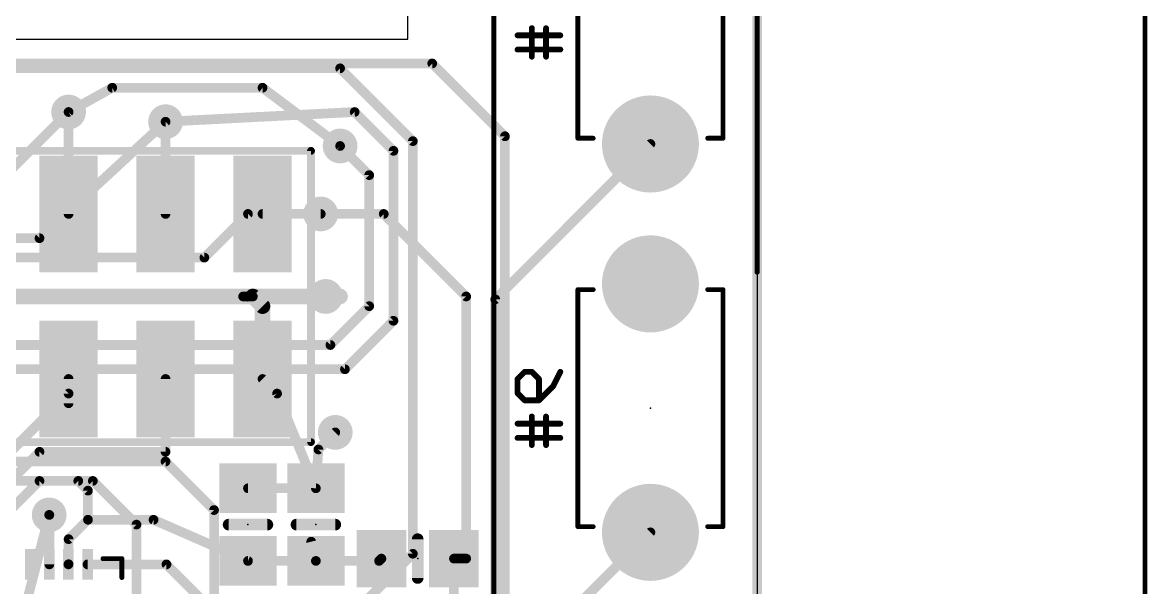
# Model space of a CAD drawing. Extents: x -7.9 to 68.7, y -16.1 to 75.4.
# Drawn here: x 37.27 to 66.74, y 37.98 to 52.76 of the extents above; entities that cross this region are included whole.
import ezdxf

# ---------------------------------------------------------------- set-up
doc = ezdxf.new("R2010")
doc.units = 0
for name, color, linetype in [('1', 12, 'CONTINUOUS'), ('16', 132, 'CONTINUOUS'), ('17', 110, 'CONTINUOUS'), ('18', 110, 'CONTINUOUS'), ('20', 53, 'CONTINUOUS'), ('21', 40, 'CONTINUOUS'), ('22', 6, 'CONTINUOUS'), ('23', 53, 'CONTINUOUS'), ('24', 53, 'CONTINUOUS'), ('47', 253, 'CONTINUOUS')]:
    doc.layers.add(name, color=color, linetype=linetype)

# ---------------------------------------------------------------- blocks, each defined once
blk = doc.blocks.new('RECT')
blk.add_solid([(-0.5, -0.5), (0.5, -0.5), (-0.5, 0.5), (0.5, 0.5)])
blk = doc.blocks.new('ROUNDP')
at = {"const_width": 0.5}
blk.add_lwpolyline([(0, -0.25, 1), (0, 0.25, 1), (0, -0.25)], format="xyb", dxfattribs=at)
blk = doc.blocks.new('ROUNDV')
at = {"const_width": 0.5}
blk.add_lwpolyline([(0, -0.25, 1), (0, 0.25, 1), (0, -0.25)], format="xyb", dxfattribs=at)

msp = doc.modelspace()

# ---------------------------------------------------------------- linework, layer by layer
at = {"layer": '1'}
for points, const_width in [([(48.006, 51.689), (27.051, 51.689)], 0.254), ([(49.911, 49.784), (48.006, 51.689)], 0.254), ([(39.624, 51.054), (38.481, 50.419)], 0.254), ([(43.561, 51.054), (39.624, 51.054)], 0.254), ([(45.593, 49.53), (43.561, 51.054)], 0.254), ([(38.481, 50.419), (38.481, 47.752)], 0.254), ([(41.021, 50.165), (41.021, 47.752)], 0.254), ([(49.911, 26.035), (49.911, 49.784)], 0.254), ([(45.085, 47.752), (43.561, 47.752)], 0.254), ([(46.736, 47.752), (43.561, 47.752)], 0.254), ([(48.895, 45.593), (46.736, 47.752)], 0.254), ([(43.053, 45.593), (35.687, 45.593)], 0.4064), ([(43.053, 45.593), (45.212, 45.593)], 0.4064), ([(43.307, 45.593), (43.053, 45.593)], 0.254), ([(43.561, 45.339), (43.307, 45.593)], 0.4064), ([(48.895, 38.735), (48.895, 45.593)], 0.254), ([(43.561, 45.339), (43.561, 43.434)], 0.4064), ([(38.481, 42.799), (38.481, 43.434)], 0.254), ([(38.481, 43.053), (38.481, 43.434)], 0.254), ([(41.021, 41.529), (41.021, 43.434)], 0.254), ([(43.561, 43.434), (43.942, 43.053)], 0.254), ([(36.703, 41.275), (38.481, 43.053)], 0.254), ([(43.942, 43.053), (44.958, 40.574)], 0.254), ([(45.024, 41.59), (45.466, 42.037)], 0.254), ([(36.957, 40.767), (37.719, 41.529)], 0.254), ([(37.719, 41.529), (41.021, 41.529)], 0.254), ([(44.958, 40.574), (45.024, 41.59)], 0.254), ([(36.727, 39.775), (37.719, 40.767)], 0.254), ([(37.719, 40.767), (38.735, 40.767)], 0.254), ([(38.735, 40.767), (38.989, 40.513)], 0.254), ([(44.958, 40.574), (43.18, 40.574)], 0.254), ([(38.989, 40.513), (38.989, 39.751)], 0.254), ([(37.977, 39.878), (37.973, 39.878)], 0.254), ([(37.977, 38.584), (37.977, 39.878)], 0.254), ([(38.989, 39.751), (38.481, 39.243)], 0.254), ([(40.706, 39.751), (38.989, 39.751)], 0.254), ([(40.706, 39.751), (43.18, 38.674)], 0.254), ([(38.481, 39.243), (38.481, 38.588)], 0.254), ([(44.958, 38.674), (44.836, 39.177)], 0.254), ([(38.481, 38.588), (38.477, 38.584)], 0.254), ([(38.977, 38.584), (41.045, 38.584)], 0.254), ([(41.045, 38.584), (42.037, 37.592)], 0.254), ([(43.18, 38.674), (44.958, 38.674)], 0.254), ([(44.958, 38.674), (46.614, 38.674)], 0.254), ([(46.614, 38.674), (46.675, 38.735)], 0.254), ([(48.575, 37.592), (48.575, 38.735)], 0.254), ([(48.575, 38.735), (48.895, 38.735)], 0.254)]:
    msp.add_lwpolyline(points, dxfattribs=dict(at, const_width=const_width))
for points, const_width in [([(48.0509, 51.7339, 1), (47.9611, 51.6441)], 0.127), ([(48.006, 51.6255, 1), (48.006, 51.7525)], 0.127), ([(39.624, 51.1175, 1), (39.624, 50.9905)], 0.127), ([(39.6548, 50.9985, 1), (39.5932, 51.1095)], 0.127), ([(43.5991, 51.1048, 1), (43.5229, 51.0032)], 0.127), ([(43.561, 50.9905, 1), (43.561, 51.1175)], 0.127), ([(38.5445, 50.419, 1), (38.4175, 50.419)], 0.127), ([(38.4502, 50.4745, 1), (38.5118, 50.3635)], 0.127), ([(41.0845, 50.165, 1), (40.9575, 50.165)], 0.127), ([(49.9745, 49.784, 1), (49.8475, 49.784)], 0.127), ([(49.8661, 49.7391, 1), (49.9559, 49.8289)], 0.127), ([(45.5549, 49.4792, 1), (45.6311, 49.5808)], 0.127), ([(38.4175, 47.752, 1), (38.5445, 47.752)], 0.127), ([(40.9575, 47.752, 1), (41.0845, 47.752)], 0.127), ([(43.561, 47.8155, 1), (43.561, 47.6885)], 0.127), ([(43.561, 47.8155, 1), (43.561, 47.6885)], 0.127), ([(45.085, 47.6885, 1), (45.085, 47.8155)], 0.127), ([(46.7809, 47.7969, 1), (46.6911, 47.7071)], 0.127), ([(46.736, 47.6885, 1), (46.736, 47.8155)], 0.127), ([(43.053, 45.6946, 1), (43.053, 45.4914)], 0.2032), ([(43.053, 45.6565, 1), (43.053, 45.5295)], 0.127), ([(43.053, 45.4914, 1), (43.053, 45.6946)], 0.2032), ([(43.3788, 45.6648, 1), (43.2352, 45.5212)], 0.2032), ([(43.307, 45.5295, 1), (43.307, 45.6565)], 0.127), ([(45.212, 45.4914, 1), (45.212, 45.6946)], 0.2032), ([(48.9585, 45.593, 1), (48.8315, 45.593)], 0.127), ([(48.8501, 45.5481, 1), (48.9399, 45.6379)], 0.127), ([(43.6626, 45.339, 1), (43.4594, 45.339)], 0.2032), ([(43.4892, 45.2672, 1), (43.6328, 45.4108)], 0.2032), ([(38.5445, 43.434, 1), (38.4175, 43.434)], 0.127), ([(38.5445, 43.434, 1), (38.4175, 43.434)], 0.127), ([(41.0845, 43.434, 1), (40.9575, 43.434)], 0.127), ([(43.4594, 43.434, 1), (43.6626, 43.434)], 0.2032), ([(43.6059, 43.4789, 1), (43.5161, 43.3891)], 0.127), ([(38.4175, 43.053, 1), (38.5445, 43.053)], 0.127), ([(38.5259, 43.0081, 1), (38.4361, 43.0979)], 0.127), ([(44.0008, 43.0771, 1), (43.8832, 43.0289)], 0.127), ([(43.8971, 43.0081, 1), (43.9869, 43.0979)], 0.127), ([(38.4175, 42.799, 1), (38.5445, 42.799)], 0.127), ([(45.5112, 41.9924, 1), (45.4208, 42.0816)], 0.127), ([(37.719, 41.5925, 1), (37.719, 41.4655)], 0.127), ([(37.7639, 41.4841, 1), (37.6741, 41.5739)], 0.127), ([(40.9575, 41.529, 1), (41.0845, 41.529)], 0.127), ([(41.021, 41.4655, 1), (41.021, 41.5925)], 0.127), ([(44.9788, 41.6346, 1), (45.0692, 41.5454)], 0.127), ([(45.0874, 41.5859, 1), (44.9606, 41.5941)], 0.127), ([(37.719, 40.8305, 1), (37.719, 40.7035)], 0.127), ([(37.7639, 40.7221, 1), (37.6741, 40.8119)], 0.127), ([(38.7799, 40.8119, 1), (38.6901, 40.7221)], 0.127), ([(38.735, 40.7035, 1), (38.735, 40.8305)], 0.127), ([(43.18, 40.6375, 1), (43.18, 40.5105)], 0.127), ([(44.958, 40.5105, 1), (44.958, 40.6375)], 0.127), ([(39.0525, 40.513, 1), (38.9255, 40.513)], 0.127), ([(38.9441, 40.4681, 1), (39.0339, 40.5579)], 0.127), ([(44.8946, 40.5781, 1), (45.0214, 40.5699)], 0.127), ([(44.8992, 40.5499, 1), (45.0168, 40.5981)], 0.127), ([(37.973, 39.9415, 1), (37.973, 39.8145)], 0.127), ([(38.0405, 39.878, 1), (37.9135, 39.878)], 0.127), ([(37.977, 39.8145, 1), (37.977, 39.9415)], 0.127), ([(38.989, 39.8145, 1), (38.989, 39.6875)], 0.127), ([(38.9255, 39.751, 1), (39.0525, 39.751)], 0.127), ([(39.0339, 39.7061, 1), (38.9441, 39.7959)], 0.127), ([(40.7313, 39.8092, 1), (40.6807, 39.6928)], 0.127), ([(40.706, 39.6875, 1), (40.706, 39.8145)], 0.127), ([(38.5445, 39.243, 1), (38.4175, 39.243)], 0.127), ([(38.4361, 39.2879, 1), (38.5259, 39.1981)], 0.127), ([(44.8977, 39.192, 1), (44.7743, 39.162)], 0.127), ([(37.9135, 38.584, 1), (38.0405, 38.584)], 0.127), ([(38.4321, 38.6289, 1), (38.5219, 38.5391)], 0.127), ([(38.4175, 38.588, 1), (38.5445, 38.588)], 0.127), ([(38.5259, 38.5431, 1), (38.4361, 38.6329)], 0.127), ([(38.977, 38.6475, 1), (38.977, 38.5205)], 0.127), ([(41.0899, 38.6289, 1), (41.0001, 38.5391)], 0.127), ([(41.045, 38.5205, 1), (41.045, 38.6475)], 0.127), ([(43.18, 38.7375, 1), (43.18, 38.6105)], 0.127), ([(43.1547, 38.6158, 1), (43.2053, 38.7322)], 0.127), ([(44.958, 38.7375, 1), (44.958, 38.6105)], 0.127), ([(44.8963, 38.659, 1), (45.0197, 38.689)], 0.127), ([(44.958, 38.6105, 1), (44.958, 38.7375)], 0.127), ([(46.5691, 38.7189, 1), (46.6589, 38.6291)], 0.127), ([(46.614, 38.6105, 1), (46.614, 38.7375)], 0.127), ([(46.7199, 38.6901, 1), (46.6301, 38.7799)], 0.127), ([(48.6385, 38.735, 1), (48.5115, 38.735)], 0.127), ([(48.575, 38.7985, 1), (48.575, 38.6715)], 0.127), ([(48.8315, 38.735, 1), (48.9585, 38.735)], 0.127), ([(48.895, 38.6715, 1), (48.895, 38.7985)], 0.127)]:
    msp.add_lwpolyline(points, format="xyb", dxfattribs=dict(at, const_width=const_width))
at = {"layer": '16'}
for points, const_width in [([(56.515, 0), (56.515, 66.04)], 0.254), ([(34.417, 51.562), (45.593, 51.562)], 0.254), ([(45.593, 51.562), (47.498, 49.657)], 0.254), ([(35.687, 47.625), (38.481, 50.419)], 0.254), ([(45.974, 50.419), (41.021, 50.165)], 0.254), ([(46.99, 49.403), (45.974, 50.419)], 0.254), ([(37.719, 47.117), (41.021, 50.165)], 0.254), ([(46.355, 48.768), (45.593, 49.53)], 0.254), ([(46.99, 44.958), (46.99, 49.403)], 0.254), ([(47.498, 49.657), (47.498, 38.862)], 0.254), ([(49.657, 45.518), (53.721, 49.582)], 0.254), ([(46.355, 45.339), (46.355, 48.768)], 0.254), ([(42.037, 46.609), (43.18, 47.752)], 0.254), ([(43.18, 47.752), (45.085, 47.752)], 0.254), ([(11.684, 47.117), (37.719, 47.117)], 0.254), ([(11.938, 46.609), (42.037, 46.609)], 0.254), ([(45.212, 45.593), (45.593, 45.593)], 0.4064), ([(45.339, 44.323), (46.355, 45.339)], 0.254), ([(49.657, 15.494), (49.657, 45.518)], 0.254), ([(45.72, 43.688), (46.99, 44.958)], 0.254), ([(31.75, 44.323), (45.339, 44.323)], 0.254), ([(32.131, 43.688), (45.72, 43.688)], 0.254), ([(35.433, 41.275), (41.021, 41.275)], 0.254), ([(41.021, 41.275), (42.291, 40.005)], 0.254), ([(36.322, 40.767), (39.116, 40.767)], 0.254), ([(39.116, 40.767), (40.259, 39.624)], 0.254), ([(42.291, 40.005), (42.291, 37.338)], 0.254), ([(37.084, 36.449), (37.973, 39.878)], 0.254), ([(40.259, 36.068), (40.259, 39.624)], 0.254), ([(50.165, 35.866), (53.721, 39.422)], 0.254), ([(47.498, 38.862), (44.323, 35.687)], 0.254)]:
    msp.add_lwpolyline(points, dxfattribs=dict(at, const_width=const_width))
for points, const_width in [([(45.6379, 51.6069, 1), (45.5481, 51.5171)], 0.127), ([(45.593, 51.4985, 1), (45.593, 51.6255)], 0.127), ([(38.5259, 50.3741, 1), (38.4361, 50.4639)], 0.127), ([(46.0189, 50.4639, 1), (45.9291, 50.3741)], 0.127), ([(45.9773, 50.3556, 1), (45.9707, 50.4824)], 0.127), ([(41.0177, 50.2284, 1), (41.0243, 50.1016)], 0.127), ([(41.0641, 50.1183, 1), (40.9779, 50.2117)], 0.127), ([(45.6379, 49.5749, 1), (45.5481, 49.4851)], 0.127), ([(47.0535, 49.403, 1), (46.9265, 49.403)], 0.127), ([(46.9451, 49.3581, 1), (47.0349, 49.4479)], 0.127), ([(47.5615, 49.657, 1), (47.4345, 49.657)], 0.127), ([(47.4531, 49.6121, 1), (47.5429, 49.7019)], 0.127), ([(53.7659, 49.5371, 1), (53.6761, 49.6269)], 0.127), ([(46.4185, 48.768, 1), (46.2915, 48.768)], 0.127), ([(46.3101, 48.7231, 1), (46.3999, 48.8129)], 0.127), ([(43.18, 47.8155, 1), (43.18, 47.6885)], 0.127), ([(43.2249, 47.7071, 1), (43.1351, 47.7969)], 0.127), ([(45.085, 47.6885, 1), (45.085, 47.8155)], 0.127), ([(37.6759, 47.1637, 1), (37.7621, 47.0703)], 0.127), ([(37.719, 47.0535, 1), (37.719, 47.1805)], 0.127), ([(41.9921, 46.6539, 1), (42.0819, 46.5641)], 0.127), ([(42.037, 46.5455, 1), (42.037, 46.6725)], 0.127), ([(45.212, 45.6946, 1), (45.212, 45.4914)], 0.2032), ([(45.593, 45.4914, 1), (45.593, 45.6946)], 0.2032), ([(46.2915, 45.339, 1), (46.4185, 45.339)], 0.127), ([(46.3999, 45.2941, 1), (46.3101, 45.3839)], 0.127), ([(49.7205, 45.518, 1), (49.5935, 45.518)], 0.127), ([(49.6121, 45.5629, 1), (49.7019, 45.4731)], 0.127), ([(47.0349, 44.9131, 1), (46.9451, 45.0029)], 0.127), ([(46.9265, 44.958, 1), (47.0535, 44.958)], 0.127), ([(45.2941, 44.3679, 1), (45.3839, 44.2781)], 0.127), ([(45.339, 44.2595, 1), (45.339, 44.3865)], 0.127), ([(45.6751, 43.7329, 1), (45.7649, 43.6431)], 0.127), ([(45.72, 43.6245, 1), (45.72, 43.7515)], 0.127), ([(41.0659, 41.3199, 1), (40.9761, 41.2301)], 0.127), ([(41.021, 41.2115, 1), (41.021, 41.3385)], 0.127), ([(39.1609, 40.8119, 1), (39.0711, 40.7221)], 0.127), ([(39.116, 40.7035, 1), (39.116, 40.8305)], 0.127), ([(42.3545, 40.005, 1), (42.2275, 40.005)], 0.127), ([(42.2461, 39.9601, 1), (42.3359, 40.0499)], 0.127), ([(38.0345, 39.8621, 1), (37.9115, 39.8939)], 0.127), ([(40.3225, 39.624, 1), (40.1955, 39.624)], 0.127), ([(40.2141, 39.5791, 1), (40.3039, 39.6689)], 0.127), ([(53.7659, 39.3771, 1), (53.6761, 39.4669)], 0.127), ([(47.4345, 38.862, 1), (47.5615, 38.862)], 0.127), ([(47.5429, 38.8171, 1), (47.4531, 38.9069)], 0.127)]:
    msp.add_lwpolyline(points, format="xyb", dxfattribs=dict(at, const_width=const_width))
at = {"layer": '20'}
for p, q in [((47.371, 52.324), (47.371, 65.024)), ((56.515, 62.024), (56.515, 3.024)), ((9.271, 52.324), (47.371, 52.324))]:
    msp.add_line(p, q, dxfattribs=at)
at = {"layer": '21'}
for points, const_width in [([(11.811, 49.403), (44.831, 49.403)], 0.2032), ([(44.831, 49.403), (44.831, 41.783)], 0.2032), ([(44.831, 41.783), (14.351, 41.783)], 0.2032), ([(42.672, 39.624), (43.688, 39.624)], 0.3048), ([(44.45, 39.624), (45.466, 39.624)], 0.3048), ([(47.625, 38.227), (47.625, 39.243)], 0.3048), ([(39.877, 38.734), (39.382, 38.734)], 0.127), ([(39.877, 38.239), (39.877, 38.734)], 0.127)]:
    msp.add_lwpolyline(points, dxfattribs=dict(at, const_width=const_width))
for points, const_width in [([(44.8818, 49.403, 1), (44.7802, 49.403)], 0.1016), ([(44.831, 49.3522, 1), (44.831, 49.4538)], 0.1016), ([(44.831, 41.7322, 1), (44.831, 41.8338)], 0.1016), ([(44.7802, 41.783, 1), (44.8818, 41.783)], 0.1016), ([(42.672, 39.7002, 1), (42.672, 39.5478)], 0.1524), ([(43.688, 39.5478, 1), (43.688, 39.7002)], 0.1524), ([(44.45, 39.7002, 1), (44.45, 39.5478)], 0.1524), ([(45.466, 39.5478, 1), (45.466, 39.7002)], 0.1524), ([(47.7012, 39.243, 1), (47.5488, 39.243)], 0.1524), ([(39.382, 38.7658, 1), (39.382, 38.7022)], 0.0635), ([(39.9088, 38.734, 1), (39.8453, 38.734)], 0.0635), ([(39.877, 38.7022, 1), (39.877, 38.7658)], 0.0635), ([(39.8453, 38.239, 1), (39.9088, 38.239)], 0.0635), ([(47.5488, 38.227, 1), (47.7012, 38.227)], 0.1524)]:
    msp.add_lwpolyline(points, format="xyb", dxfattribs=dict(at, const_width=const_width))
at = {"layer": '22'}
for points, const_width in [([(49.621, 0.54), (49.621, 60.54)], 0.127), ([(51.821, 49.732), (51.821, 55.932)], 0.127), ([(55.621, 49.732), (55.621, 55.932)], 0.127), ([(51.3598, 52.4251), (50.2412, 52.4251)], 0.1524), ([(50.614, 51.8658), (50.614, 52.6115)], 0.1524), ([(50.9869, 52.4251), (50.9869, 52.6115)], 0.1524), ([(50.9869, 51.8658), (50.9869, 52.4251)], 0.1524), ([(50.2412, 52.0522), (51.3598, 52.0522)], 0.1524), ([(52.221, 49.732), (51.821, 49.732)], 0.127), ([(55.221, 49.732), (55.621, 49.732)], 0.127), ([(51.821, 39.572), (51.821, 45.772)], 0.127), ([(51.821, 45.772), (52.221, 45.772)], 0.127), ([(55.621, 45.772), (55.221, 45.772)], 0.127), ([(55.621, 39.572), (55.621, 45.772)], 0.127), ([(50.2412, 43.4345), (50.4276, 43.6209)], 0.1524), ([(50.4276, 43.6209), (50.614, 43.6209)], 0.1524), ([(50.614, 43.6209), (50.8005, 43.4345)], 0.1524), ([(51.3598, 43.6209), (51.1733, 43.248)], 0.1524), ([(50.2412, 43.0616), (50.2412, 43.4345)], 0.1524), ([(50.8005, 43.4345), (50.8005, 42.8752)], 0.1524), ([(51.1733, 43.248), (50.8005, 42.8752)], 0.1524), ([(50.4276, 42.8752), (50.2412, 43.0616)], 0.1524), ([(50.8005, 42.8752), (50.4276, 42.8752)], 0.1524), ([(50.614, 41.7058), (50.614, 42.4515)], 0.1524), ([(50.9869, 42.2651), (50.9869, 42.4515)], 0.1524), ([(51.3598, 42.2651), (50.2412, 42.2651)], 0.1524), ([(50.9869, 41.7058), (50.9869, 42.2651)], 0.1524), ([(50.2412, 41.8922), (51.3598, 41.8922)], 0.1524), ([(52.221, 39.572), (51.821, 39.572)], 0.127), ([(55.221, 39.572), (55.621, 39.572)], 0.127)]:
    msp.add_lwpolyline(points, dxfattribs=dict(at, const_width=const_width))
for points, const_width in [([(50.2412, 52.4632, 1), (50.2412, 52.387)], 0.0762), ([(50.6521, 52.6115, 1), (50.5759, 52.6115)], 0.0762), ([(51.025, 52.6115, 1), (50.9488, 52.6115)], 0.0762), ([(51.025, 52.4251, 1), (50.9488, 52.4251)], 0.0762), ([(50.9488, 52.4251, 1), (51.025, 52.4251)], 0.0762), ([(51.3598, 52.387, 1), (51.3598, 52.4632)], 0.0762), ([(50.2412, 52.0903, 1), (50.2412, 52.0141)], 0.0762), ([(50.5759, 51.8658, 1), (50.6521, 51.8658)], 0.0762), ([(50.9488, 51.8658, 1), (51.025, 51.8658)], 0.0762), ([(51.3598, 52.0141, 1), (51.3598, 52.0903)], 0.0762), ([(51.821, 49.7638, 1), (51.821, 49.7002)], 0.0635), ([(51.7893, 49.732, 1), (51.8528, 49.732)], 0.0635), ([(52.221, 49.7002, 1), (52.221, 49.7638)], 0.0635), ([(55.221, 49.7638, 1), (55.221, 49.7002)], 0.0635), ([(55.5892, 49.732, 1), (55.6528, 49.732)], 0.0635), ([(55.621, 49.7002, 1), (55.621, 49.7638)], 0.0635), ([(51.821, 45.8038, 1), (51.821, 45.7403)], 0.0635), ([(51.8528, 45.772, 1), (51.7893, 45.772)], 0.0635), ([(52.221, 45.7403, 1), (52.221, 45.8038)], 0.0635), ([(55.221, 45.8038, 1), (55.221, 45.7403)], 0.0635), ([(55.6528, 45.772, 1), (55.5892, 45.772)], 0.0635), ([(55.621, 45.7403, 1), (55.621, 45.8038)], 0.0635), ([(50.4276, 43.659, 1), (50.4276, 43.5828)], 0.0762), ([(50.4546, 43.594, 1), (50.4007, 43.6478)], 0.0762), ([(50.641, 43.6478, 1), (50.5871, 43.594)], 0.0762), ([(50.614, 43.5828, 1), (50.614, 43.659)], 0.0762), ([(51.3938, 43.6039, 1), (51.3257, 43.6379)], 0.0762), ([(50.2793, 43.4345, 1), (50.2031, 43.4345)], 0.0762), ([(50.2143, 43.4614, 1), (50.2681, 43.4075)], 0.0762), ([(50.8386, 43.4345, 1), (50.7624, 43.4345)], 0.0762), ([(50.7735, 43.4075, 1), (50.8274, 43.4614)], 0.0762), ([(51.2003, 43.2211, 1), (51.1464, 43.275)], 0.0762), ([(50.2681, 43.0886, 1), (50.2143, 43.0347)], 0.0762), ([(50.2031, 43.0616, 1), (50.2793, 43.0616)], 0.0762), ([(51.1393, 43.2651, 1), (51.2074, 43.231)], 0.0762), ([(50.4276, 42.9133, 1), (50.4276, 42.8371)], 0.0762), ([(50.4007, 42.8483, 1), (50.4546, 42.9021)], 0.0762), ([(50.7735, 42.9021, 1), (50.8274, 42.8483)], 0.0762), ([(50.7624, 42.8752, 1), (50.8386, 42.8752)], 0.0762), ([(50.8005, 42.8371, 1), (50.8005, 42.9133)], 0.0762), ([(50.6521, 42.4515, 1), (50.5759, 42.4515)], 0.0762), ([(51.025, 42.4515, 1), (50.9488, 42.4515)], 0.0762), ([(50.2412, 42.3032, 1), (50.2412, 42.227)], 0.0762), ([(51.025, 42.2651, 1), (50.9488, 42.2651)], 0.0762), ([(50.9488, 42.2651, 1), (51.025, 42.2651)], 0.0762), ([(51.3598, 42.227, 1), (51.3598, 42.3032)], 0.0762), ([(50.2412, 41.9303, 1), (50.2412, 41.8541)], 0.0762), ([(51.3598, 41.8541, 1), (51.3598, 41.9303)], 0.0762), ([(50.5759, 41.7058, 1), (50.6521, 41.7058)], 0.0762), ([(50.9488, 41.7058, 1), (51.025, 41.7058)], 0.0762), ([(51.821, 39.6038, 1), (51.821, 39.5403)], 0.0635), ([(51.7893, 39.572, 1), (51.8528, 39.572)], 0.0635), ([(52.221, 39.5403, 1), (52.221, 39.6038)], 0.0635), ([(55.221, 39.6038, 1), (55.221, 39.5403)], 0.0635), ([(55.5892, 39.572, 1), (55.6528, 39.572)], 0.0635), ([(55.621, 39.5403, 1), (55.621, 39.6038)], 0.0635)]:
    msp.add_lwpolyline(points, format="xyb", dxfattribs=dict(at, const_width=const_width))
at = {"layer": '23'}
for p in [(43.18, 39.624), (44.958, 39.624), (47.625, 38.735)]:
    msp.add_point(p, dxfattribs=at)
at = {"layer": '24'}
msp.add_point((53.721, 42.672), dxfattribs=at)
at = {"layer": '47', "const_width": 0.13}
for points in [[(56.515, 46.228), (56.515, 74.975)], [(66.675, 64.959), (66.675, 0.065)]]:
    msp.add_lwpolyline(points, dxfattribs=at)
at = {"layer": '47', "const_width": 0.065}
msp.add_lwpolyline([(56.4825, 46.228, 1), (56.5475, 46.228)], format="xyb", dxfattribs=at)

# ---------------------------------------------------------------- block references
at = {"layer": '1'}
for p, xscale, yscale, rotation in [((38.481, 47.752), 3.048, 1.524, 270), ((41.021, 47.752), 3.048, 1.524, 270), ((43.561, 47.752), 3.048, 1.524, 270), ((38.481, 43.434), 3.048, 1.524, 90), ((41.021, 43.434), 3.048, 1.524, 90), ((43.561, 43.434), 3.048, 1.524, 90), ((43.18, 40.574), 1.3, 1.5, 90), ((44.958, 40.574), 1.3, 1.5, 90), ((46.675, 38.735), 1.3, 1.5, 180), ((48.575, 38.735), 1.3, 1.5, 180), ((43.18, 38.674), 1.3, 1.5, 90), ((44.958, 38.674), 1.3, 1.5, 90), ((37.477, 38.584), 0.8, 0.28, 270), ((37.977, 38.584), 0.8, 0.28, 270), ((38.477, 38.584), 0.8, 0.28, 270), ((38.977, 38.584), 0.8, 0.28, 270)]:
    msp.add_blockref('RECT', p, dxfattribs=dict(at, xscale=xscale, yscale=yscale, rotation=rotation))
at = {"layer": '17', "rotation": 90}
for p, xscale, yscale in [((53.721, 49.582), 2.54, 2.54), ((53.721, 49.582), 2.54, 2.54), ((53.721, 49.582), 1.95, 1.95), ((53.721, 45.922), 2.54, 2.54), ((53.721, 45.922), 2.54, 2.54), ((53.721, 45.922), 1.95, 1.95), ((53.721, 39.422), 2.54, 2.54), ((53.721, 39.422), 2.54, 2.54), ((53.721, 39.422), 1.95, 1.95)]:
    msp.add_blockref('ROUNDP', p, dxfattribs=dict(at, xscale=xscale, yscale=yscale))
at = {"layer": '18', "xscale": 0.9093, "yscale": 0.9093}
for p in [(38.481, 50.419), (38.481, 50.419), (41.021, 50.165), (41.021, 50.165), (45.593, 49.53), (45.593, 49.53), (45.085, 47.752), (45.085, 47.752), (45.212, 45.593), (45.212, 45.593), (45.466, 42.037), (45.466, 42.037), (37.973, 39.878), (37.973, 39.878)]:
    msp.add_blockref('ROUNDV', p, dxfattribs=at)

doc.saveas('drawing.dxf')
